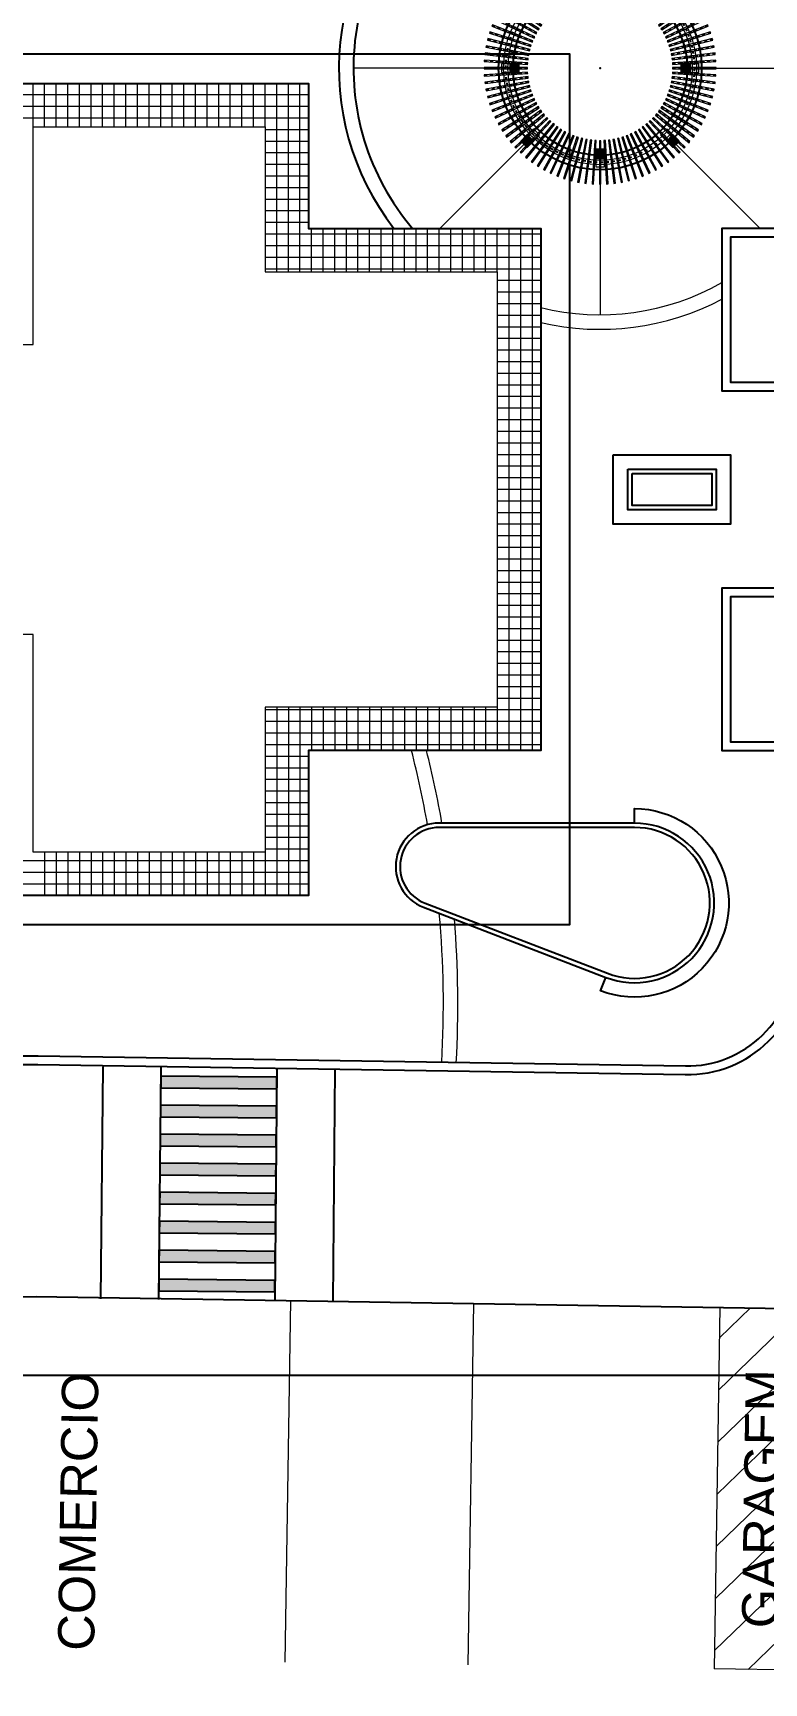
# Model space of a CAD drawing. Extents: x 387222 to 388513, y 9633222 to 9634061.
# Drawn here: x 388456.7 to 388481.9, y 9633403.2 to 9633460.1 of the extents above; entities that cross this region are included whole.
import ezdxf

# ---------------------------------------------------------------- set-up
doc = ezdxf.new("R2010")
doc.units = 0
doc.header["$LTSCALE"] = 0.04921259842519685
doc.header["$PDSIZE"] = -2.5
doc.linetypes.add('ACAD_PROJEÇÃO', pattern=[0.2, 0.1, -0.1])
doc.layers.get('Defpoints').update_dxf_attribs({"color": 8})
for name, color, linetype, lineweight in [('ARQ_ALVENARIA', 1, 'Continuous', 0), ('ARQ_PISO', 7, 'Continuous', 13), ('Layout', 8, 'Continuous', 13), ('PERGOLA', 2, 'Continuous', 13), ('PILAR', 4, 'Continuous', 13), ('VIGA', 6, 'Continuous', 13)]:
    doc.layers.add(name, color=color, linetype=linetype, lineweight=lineweight)
for name, color, linetype in [('BANCO', 2, 'Continuous'), ('Camada 1', 7, 'Continuous'), ('DLXLUM03', 2, 'Continuous'), ('HACHURA', 253, 'Continuous'), ('MEIO-FIO', 3, 'Continuous'), ('P2', 2, 'Continuous'), ('PROJEÇÃO', 8, 'ACAD_PROJEÇÃO'), ('SINAH_IMPLANTAR', 7, 'Continuous')]:
    doc.layers.add(name, color=color, linetype=linetype)
doc.styles.add('T7', font='arial.ttf')

# ---------------------------------------------------------------- blocks, each defined once
blk = doc.blocks.new('A$C2188079F')
at = {"layer": 'Layout'}
h = blk.add_hatch(dxfattribs=at)
h.set_pattern_fill('LINE', color=256, scale=0.4, angle=45.80543982138884, style=0)
h.set_pattern_definition([(45.80543982138884, (2.069106477312744, 57.00632724538445), (-0.9105605299318542, 0.8853132334548156), [])])
h.paths.add_polyline_path([(41.19592950423248, 12.90303795412183), (38.19622592255473, 12.86086661182344), (38.37141798762605, 0.3992221169173717), (41.3711215693038, 0.4413934592157602)])
for p, q in [((3.158347681164742e-07, 12.32388486340642), (41.19592950423248, 12.90303795412183)), ((23.39768825296778, 12.65282132849097), (23.57288031798089, 0.1911768335849047)), ((29.69706577446777, 12.74138114415109), (29.87225783948088, 0.2797366511076689)), ((38.19622592255473, 12.86086661182344), (38.37141798762605, 0.3992221169173717)), ((41.19592950423248, 12.90303795412183), (41.3711215693038, 0.4413934592157602)), ((9.799032016017009, 12.46164458058774), (9.974224081030115, 8.568167686462402e-08)), ((41.3711215693038, 0.4413934592157602), (38.37141798762605, 0.3992221169173717))]:
    blk.add_line(p, q, dxfattribs=at)
at = {"layer": 'Layout', "char_height": 1.25, "width": 15.72225240717143, "attachment_point": 1, "rotation": 90.80543982138883, "style": 'T7'}
for s, insert in [('GARAGEM', (39.2760995500721, 1.837821006774902)), ('COMERCIO', (15.73768913687672, 0.3603971693664789))]:
    blk.add_mtext(s, dxfattribs=dict(at, insert=insert))
blk = doc.blocks.new('Pergola')
at = {"layer": 'PERGOLA'}
blk.add_lwpolyline([(0.02500000000000568, 0.7500000000000142), (-0.02500000000000568, 0.7500000000000142), (-0.02500000000000568, -0.7499999999999858), (0.02500000000000568, -0.7499999999999858)], close=True, dxfattribs=at)
for points in [[(-0.02500000000000568, 0.2000000000000171), (0.02500000000000568, 0.2000000000000171)], [(-0.02500000000000568, -0.1999999999999886), (0.02500000000000568, -0.1999999999999886)]]:
    blk.add_lwpolyline(points, dxfattribs=at)
at = {"layer": 'PROJEÇÃO'}
blk.add_lwpolyline([(0, 0.7500000000000142), (0, -0.7499999999999858)], dxfattribs=at)
blk = doc.blocks.new('CAR 02')
blk.add_lwpolyline([(1.4210854715202e-14, -3.099999999999994), (1.4210854715202e-14, -3.399999999999991)])
blk.add_point((0, 0))
at = {"layer": 'BANCO'}
for radius in [3.5, 3]:
    blk.add_circle((0, 0), radius, dxfattribs=at)
at = {"layer": 'PERGOLA'}
blk.add_lwpolyline([(0.4765300667243464, -3.971592136097026), (0.5261358017900816, -3.965325474418809), (0.3381359514436264, -2.477153422447092), (0.2885302163778912, -2.483420084125309)], close=True, dxfattribs=at)
for points in [[(0.407069229903993, -3.022816508170052), (0.3574634948382578, -3.029083169848269)], [(0.457202523329715, -3.419662388695849), (0.4075967882639798, -3.425929050374066)]]:
    blk.add_lwpolyline(points, dxfattribs=at)
at = {"layer": 'PILAR'}
for points in [[(-0.1500000000000057, 3.099999999999994), (0.1499999999999915, 3.099999999999994), (0.1499999999999915, 3.399999999999991), (-0.1500000000000057, 3.399999999999991)], [(-2.29809703885627, 2.085965004500309), (-2.085965004500309, 2.29809703885627), (-2.29809703885627, 2.51022907321223), (-2.51022907321223, 2.29809703885627)], [(2.085965004500309, 2.298097038856284), (2.29809703885627, 2.085965004500324), (2.51022907321223, 2.298097038856284), (2.29809703885627, 2.510229073212244)], [(-3.099999999999994, -0.1500000000000057), (-3.099999999999994, 0.1499999999999915), (-3.399999999999991, 0.1499999999999915), (-3.399999999999991, -0.1500000000000057)], [(3.099999999999994, 0.1500000000000057), (3.099999999999994, -0.1499999999999915), (3.399999999999991, -0.1499999999999915), (3.399999999999991, 0.1500000000000057)], [(-2.085965004500309, -2.29809703885627), (-2.29809703885627, -2.085965004500309), (-2.51022907321223, -2.29809703885627), (-2.29809703885627, -2.51022907321223)], [(2.29809703885627, -2.085965004500309), (2.085965004500309, -2.29809703885627), (2.29809703885627, -2.51022907321223), (2.51022907321223, -2.29809703885627)], [(0.1500000000000057, -3.099999999999994), (-0.1499999999999915, -3.099999999999994), (-0.1499999999999915, -3.399999999999991), (0.1500000000000057, -3.399999999999991)]]:
    blk.add_lwpolyline(points, close=True, dxfattribs=at)
at = {"layer": 'PROJEÇÃO'}
blk.add_lwpolyline([(0.5013329342572139, -3.968458805257917), (0.3133330839107588, -2.480286753286201)], dxfattribs=at)
blk.add_circle((0, 0), 3.249999999999982, dxfattribs=at)
at = {"layer": 'VIGA'}
for radius in [3.324999999999982, 3.174999999999982]:
    blk.add_circle((0, 0), radius, dxfattribs=at)
at = {"layer": 'PERGOLA'}
for p, rotation in [((-0.204069188470271, 3.243586867391869), 3.600000000000009), ((0.204069188470271, 3.243586867391869), 356.4), ((-1.565699440830571, 2.847996710142539), 28.8), ((-1.383782697586483, 2.940687920514549), 25.20000000000001), ((-1.19640479622521, 3.021773579136806), 21.6), ((-1.004305231718575, 3.090933677959228), 18), ((-0.8082421332857734, 3.147895273668041), 14.4), ((-0.6089892724036048, 3.192433564868224), 10.80000000000001), ((-0.4073330090839846, 3.224372779272045), 7.200000000000002), ((0.4073330090839846, 3.224372779272045), 352.8000000000001), ((0.6089892724036048, 3.192433564868224), 349.2000000000001), ((0.8082421332857734, 3.147895273668041), 345.6), ((1.004305231718575, 3.090933677959228), 342), ((1.196404796225195, 3.021773579136806), 338.4), ((1.383782697586483, 2.940687920514549), 334.8), ((1.565699440830571, 2.847996710142539), 331.2), ((-2.224778094268231, 2.36914803911958), 43.20000000000002), ((-2.071627966683224, 2.504168039021295), 39.60000000000002), ((-1.910302069950518, 2.629305231718561), 36.00000000000001), ((-1.741437083681717, 2.744065757881529), 32.39999999999999), ((1.741437083681717, 2.744065757881529), 327.6000000000001), ((1.910302069950518, 2.629305231718561), 324), ((2.071627966683224, 2.504168039021309), 320.4), ((2.224778094268217, 2.36914803911958), 316.8000000000001), ((-2.629305231718561, 1.910302069950518), 54.00000000000001), ((-2.504168039021295, 2.071627966683224), 50.40000000000002), ((-2.36914803911958, 2.224778094268231), 46.79999999999999), ((2.36914803911958, 2.224778094268217), 313.2), ((2.504168039021295, 2.071627966683224), 309.6), ((2.629305231718561, 1.910302069950532), 306.0000000000001), ((-2.940687920514549, 1.383782697586483), 64.79999999999998), ((-2.847996710142539, 1.565699440830571), 61.20000000000001), ((-2.744065757881529, 1.741437083681731), 57.60000000000002), ((2.744065757881529, 1.741437083681731), 302.4), ((2.847996710142539, 1.565699440830571), 298.8), ((2.940687920514549, 1.383782697586483), 295.2), ((-3.090933677959228, 1.004305231718575), 72), ((-3.021773579136806, 1.19640479622521), 68.40000000000002), ((3.021773579136806, 1.196404796225195), 291.6), ((3.090933677959228, 1.004305231718575), 288), ((-3.192433564868224, 0.6089892724036048), 79.20000000000002), ((-3.147895273668041, 0.8082421332857734), 75.60000000000001), ((3.147895273668041, 0.8082421332857734), 284.4), ((3.192433564868224, 0.6089892724036048), 280.8), ((-3.249999999999986, 0), 90), ((-3.243586867391869, 0.204069188470271), 86.40000000000002), ((-3.224372779272045, 0.4073330090839846), 82.8), ((3.224372779272045, 0.4073330090839846), 277.2), ((3.243586867391869, 0.204069188470271), 273.6), ((3.249999999999986, 0), 270), ((-3.243586867391869, -0.204069188470271), 93.60000000000001), ((-3.224372779272045, -0.4073330090839846), 97.2), ((-3.192433564868224, -0.6089892724036048), 100.8), ((3.192433564868224, -0.6089892724036048), 259.1999999999999), ((3.224372779272045, -0.4073330090839846), 262.8), ((3.243586867391869, -0.204069188470271), 266.4), ((-3.147895273668041, -0.8082421332857734), 104.4), ((-3.090933677959242, -1.004305231718575), 108), ((-3.021773579136806, -1.19640479622521), 111.6), ((-2.940687920514549, -1.383782697586483), 115.2), ((2.940687920514549, -1.383782697586483), 244.8), ((3.021773579136806, -1.19640479622521), 248.4), ((3.090933677959228, -1.004305231718575), 252), ((3.147895273668041, -0.8082421332857734), 255.6), ((-2.847996710142539, -1.565699440830571), 118.8), ((-2.744065757881529, -1.741437083681731), 122.4), ((-2.629305231718561, -1.910302069950518), 126), ((-2.504168039021295, -2.071627966683224), 129.6), ((-2.36914803911958, -2.224778094268217), 133.2), ((2.36914803911958, -2.224778094268217), 226.8), ((2.504168039021295, -2.071627966683224), 230.4), ((2.629305231718561, -1.910302069950518), 234), ((2.744065757881529, -1.741437083681731), 237.6), ((2.847996710142539, -1.565699440830571), 241.2), ((-2.224778094268217, -2.36914803911958), 136.8), ((-2.071627966683224, -2.504168039021295), 140.4), ((-1.910302069950518, -2.629305231718561), 144), ((-1.741437083681731, -2.744065757881529), 147.6), ((-1.565699440830571, -2.847996710142539), 151.2), ((-1.383782697586483, -2.940687920514549), 154.8), ((1.383782697586483, -2.940687920514549), 205.2), ((1.565699440830571, -2.847996710142539), 208.8), ((1.741437083681731, -2.744065757881529), 212.4), ((1.910302069950518, -2.629305231718561), 216), ((2.071627966683224, -2.504168039021295), 219.6), ((2.224778094268217, -2.36914803911958), 223.2), ((-1.19640479622521, -3.021773579136806), 158.4), ((-1.004305231718575, -3.090933677959228), 162), ((-0.8082421332857734, -3.147895273668041), 165.6), ((-0.6089892724036048, -3.192433564868224), 169.2), ((-0.4073330090839846, -3.224372779272045), 172.8), ((-0.204069188470271, -3.243586867391869), 176.4), ((0, -3.249999999999986), 180), ((0.204069188470271, -3.243586867391869), 183.5999999999999), ((0.6089892724036048, -3.192433564868224), 190.8), ((0.8082421332857734, -3.147895273668041), 194.4), ((1.004305231718575, -3.090933677959228), 198), ((1.19640479622521, -3.021773579136806), 201.6)]:
    blk.add_blockref('Pergola', p, dxfattribs=dict(at, rotation=rotation))
blk.add_blockref('Pergola', (0, 3.249999999999986), dxfattribs=at)
blk = doc.blocks.new('A$C25162ABB')
at = {"layer": 'SINAH_IMPLANTAR'}
h = blk.add_hatch(color=256, dxfattribs=at)
h.dxf.hatch_style = 1
h.paths.add_polyline_path([(2.018109218392055, 7.351167233660817), (6.016661224479321, 7.458786258473992), (6.005899321986362, 7.85864146053791), (2.007347315899096, 7.751022435724735)])
h = blk.add_hatch(color=256, dxfattribs=at)
h.dxf.hatch_style = 1
h.paths.add_polyline_path([(2.045013973664027, 6.35152923129499), (6.043565979751293, 6.459148256108165), (6.032804077258334, 6.859003458172083), (2.034252071171068, 6.751384433358908)])
h = blk.add_hatch(color=256, dxfattribs=at)
h.dxf.hatch_style = 1
h.paths.add_polyline_path([(2.071918728819583, 5.351891230791807), (6.070470734906849, 5.459510255604982), (6.059708832413889, 5.8593654576689), (2.061156826326624, 5.751746432855725)])
h = blk.add_hatch(color=256, dxfattribs=at)
h.dxf.hatch_style = 1
h.paths.add_polyline_path([(2.098823484091554, 4.352253226563334), (6.09737549017882, 4.45987225137651), (6.086613587685861, 4.859727453440428), (2.088061581598595, 4.752108428627253)])
h = blk.add_hatch(color=256, dxfattribs=at)
h.dxf.hatch_style = 1
h.paths.add_polyline_path([(2.12572823924711, 3.352615227922797), (6.124280245334376, 3.460234252735972), (6.113518342841417, 3.860089454799891), (2.114966336754151, 3.752470429986715)])
h = blk.add_hatch(color=256, dxfattribs=at)
h.dxf.hatch_style = 1
h.paths.add_polyline_path([(2.152632994402666, 2.35297722555697), (6.151185000489932, 2.460596250370145), (6.140423097996973, 2.860451452434063), (2.141871091909707, 2.752832427620888)])
h = blk.add_hatch(color=256, dxfattribs=at)
h.dxf.hatch_style = 1
h.paths.add_polyline_path([(2.179537749558222, 1.353339226916432), (6.178089755645487, 1.460958251729608), (6.167327853152528, 1.860813453793526), (2.168775847065262, 1.75319442898035)])
h = blk.add_hatch(color=256, dxfattribs=at)
h.dxf.hatch_style = 1
h.paths.add_polyline_path([(2.206442504830193, 0.3537012226879597), (6.204994510917459, 0.4613202475011349), (6.1942326084245, 0.861175449565053), (2.195680602337234, 0.7535564247518778)])
at = {"layer": 'Camada 1'}
for points in [[(-1.137377694249153e-07, 7.997104324400425), (0.2152379263425246, 3.688037395477295e-07)], [(1.999275889364071, 8.050913834944367), (2.214513929444365, 0.053809879347682)], [(5.997827895567752, 8.158532856032252), (6.213065935648046, 0.1614289004355669)], [(7.997103898669593, 8.212342366576195), (8.212341938749887, 0.2152384109795094)]]:
    blk.add_lwpolyline(points, dxfattribs=at)
at = {"layer": 'SINAH_IMPLANTAR'}
for points in [[(2.018109218392055, 7.351167233660817), (6.016661224479321, 7.458786258473992), (6.005899321986362, 7.85864146053791), (2.007347315899096, 7.751022435724735)], [(2.045013973664027, 6.35152923129499), (6.043565979751293, 6.459148256108165), (6.032804077258334, 6.859003458172083), (2.034252071171068, 6.751384433358908)], [(2.071918728819583, 5.351891230791807), (6.070470734906849, 5.459510255604982), (6.059708832413889, 5.8593654576689), (2.061156826326624, 5.751746432855725)], [(2.098823484091554, 4.352253226563334), (6.09737549017882, 4.45987225137651), (6.086613587685861, 4.859727453440428), (2.088061581598595, 4.752108428627253)], [(2.12572823924711, 3.352615227922797), (6.124280245334376, 3.460234252735972), (6.113518342841417, 3.860089454799891), (2.114966336754151, 3.752470429986715)], [(2.152632994402666, 2.35297722555697), (6.151185000489932, 2.460596250370145), (6.140423097996973, 2.860451452434063), (2.141871091909707, 2.752832427620888)], [(2.179537749558222, 1.353339226916432), (6.178089755645487, 1.460958251729608), (6.167327853152528, 1.860813453793526), (2.168775847065262, 1.75319442898035)], [(2.206442504830193, 0.3537012226879597), (6.204994510917459, 0.4613202475011349), (6.1942326084245, 0.861175449565053), (2.195680602337234, 0.7535564247518778)]]:
    blk.add_lwpolyline(points, close=True, dxfattribs=at)
blk = doc.blocks.new('*X430')
at = {"color": 0}
for p, q in [((-0.1092439952078573, -0.1470766164589037), (-0.1092439952078573, 0.1529233835411077)), ((-0.0827274909133658, -0.1470766164589037), (-0.08272749091336579, 0.1529233835411077)), ((-0.03424399520785444, -0.1470766164589037), (-0.03424399520785442, 0.1529233835411077)), ((-0.007727490913362957, -0.1470766164589037), (-0.007727490913362938, 0.1529233835411077)), ((0.0407560047921484, -0.1470766164589037), (0.04075600479214842, 0.1529233835411077)), ((0.06727250908663988, -0.1470766164589037), (0.0672725090866399, 0.1529233835411077)), ((0.1157560047921512, -0.1470766164589037), (0.1157560047921513, 0.1529233835411077)), ((0.1422725090866427, -0.1470766164589037), (0.1422725090866427, 0.1529233835411077))]:
    blk.add_line(p, q, dxfattribs=at)
blk = doc.blocks.new('Lum. Piso')
at = {"layer": 'HACHURA'}
h = blk.add_hatch(color=8, dxfattribs=at)
h.dxf.hatch_style = 1
h.paths.add_polyline_path([(0, -0.2999999523162842), (0.6000000014901161, -0.2999999523162842), (0.6000000014901161, 0.2999999523162842), (0, 0.2999999523162842)])
at = {"layer": 'DLXLUM03'}
for points in [[(0, -0.2999999523162842), (0.6000000014901161, -0.2999999523162842), (0.6000000014901161, 0.2999999523162842), (0, 0.2999999523162842)], [(0.07500000298023224, -0.2250000238418579), (0.5250000059604645, -0.2250000238418579), (0.5250000059604645, 0.2249999046325684), (0.07500000298023224, 0.2249999046325684)]]:
    blk.add_lwpolyline(points, close=True, dxfattribs=at)
at = {"layer": 'DLXLUM03', "xscale": 1.499999999999803, "yscale": 1.499999999999803, "zscale": 1.499999999999803}
blk.add_blockref('*X430', (0.2851501107215881, -0.004385232925415039), dxfattribs=at)

msp = doc.modelspace()

# ---------------------------------------------------------------- linework, layer by layer
at = {"layer": 'ARQ_ALVENARIA'}
msp.add_lwpolyline([(388456.7128326783, 9633431.870389614), (388456.7128326783, 9633439.370389614), (388436.7128326783, 9633439.370389614), (388436.7128326783, 9633449.370389614), (388456.7128326783, 9633449.370389614), (388456.7128326783, 9633456.870389614), (388464.7128326783, 9633456.870389614), (388464.7128326783, 9633451.870389614), (388472.7128326783, 9633451.870389614), (388472.7128326783, 9633436.870389614), (388464.7128326783, 9633436.870389614), (388464.7128326783, 9633431.870389614)], close=True, dxfattribs=at)
at = {"layer": 'ARQ_PISO'}
for points in [[(388472.7574345423, 9633458.891409501), (388467.7574345423, 9633458.891409501)], [(388479.7574345423, 9633458.891409501), (388482.9574345423, 9633458.891409501)], [(388456.7128330411, 9633456.870389614), (388456.7128330411, 9633458.370389614)], [(388457.112833023, 9633456.870389614), (388457.112833023, 9633458.370389614)], [(388457.5128330048, 9633456.870389614), (388457.5128330048, 9633458.370389614)], [(388457.9128329867, 9633456.870389614), (388457.9128329867, 9633458.370389614)], [(388458.3128329685, 9633456.870389614), (388458.3128329685, 9633458.370389614)], [(388458.7128329504, 9633456.870389614), (388458.7128329504, 9633458.370389614)], [(388459.1128329323, 9633456.870389614), (388459.1128329323, 9633458.370389614)], [(388459.5128329141, 9633456.870389614), (388459.5128329141, 9633458.370389614)], [(388459.912832896, 9633456.870389614), (388459.912832896, 9633458.370389614)], [(388460.3128328779, 9633456.870389614), (388460.3128328779, 9633458.370389614)], [(388460.7128328597, 9633456.870389614), (388460.7128328597, 9633458.370389614)], [(388461.1128328416, 9633456.870389614), (388461.1128328416, 9633458.370389614)], [(388461.5128328234, 9633456.870389614), (388461.5128328234, 9633458.370389614)], [(388461.9128328053, 9633456.870389614), (388461.9128328053, 9633458.370389614)], [(388462.3128327872, 9633456.870389614), (388462.3128327872, 9633458.370389614)], [(388462.712832769, 9633456.870389614), (388462.712832769, 9633458.370389614)], [(388463.1128327509, 9633456.870389614), (388463.1128327509, 9633458.370389614)], [(388463.5128327328, 9633456.870389614), (388463.5128327328, 9633458.370389614)], [(388463.9128327146, 9633456.870389614), (388463.9128327146, 9633458.370389614)], [(388464.3128326965, 9633456.870389614), (388464.3128326965, 9633458.370389614)], [(388464.7128326783, 9633456.870389614), (388464.7128326783, 9633458.370389614)], [(388465.1128326602, 9633451.870389614), (388465.1128326602, 9633458.370389614)], [(388465.5128326612, 9633451.870389614), (388465.5128326612, 9633458.370389614)], [(388465.9128326621, 9633451.870389614), (388465.9128326621, 9633458.370389614)], [(388466.2128326783, 9633457.970389627), (388455.2128326783, 9633457.970389627)], [(388466.2128326783, 9633457.570389627), (388455.2128326783, 9633457.570389627)], [(388466.2128326783, 9633457.170389626), (388455.2128326783, 9633457.170389626)], [(388466.2128326783, 9633456.770389626), (388464.7128326783, 9633456.770389626)], [(388466.2128326783, 9633456.370389625), (388464.7128326783, 9633456.370389625)], [(388473.7825608082, 9633456.416535767), (388470.7364146567, 9633453.370389614)], [(388478.7323082764, 9633456.416535767), (388481.7784544278, 9633453.370389614)], [(388466.2128326783, 9633455.970389625), (388464.7128326783, 9633455.970389625)], [(388466.2128326783, 9633455.570389625), (388464.7128326783, 9633455.570389625)], [(388466.2128326783, 9633455.170389624), (388464.7128326783, 9633455.170389624)], [(388476.2574345423, 9633455.391409501), (388476.2574345423, 9633450.391409501)], [(388466.2128326783, 9633454.770389624), (388464.7128326783, 9633454.770389624)], [(388466.2128326783, 9633454.370389624), (388464.7128326783, 9633454.370389624)], [(388466.2128326783, 9633453.970389623), (388464.7128326783, 9633453.970389623)], [(388466.2128326783, 9633453.570389623), (388464.7128326783, 9633453.570389623)], [(388466.3128326631, 9633451.870389614), (388466.3128326631, 9633453.370389614)], [(388466.712832664, 9633451.870389614), (388466.712832664, 9633453.370389614)], [(388467.112832665, 9633451.870389614), (388467.112832665, 9633453.370389614)], [(388467.5128326659, 9633451.870389614), (388467.5128326659, 9633453.370389614)], [(388467.9128326669, 9633451.870389614), (388467.9128326669, 9633453.370389614)], [(388468.3128326678, 9633451.870389614), (388468.3128326678, 9633453.370389614)], [(388468.7128326688, 9633451.870389614), (388468.7128326688, 9633453.370389614)], [(388469.1128326698, 9633451.870389614), (388469.1128326698, 9633453.370389614)], [(388469.5128326707, 9633451.870389614), (388469.5128326707, 9633453.370389614)], [(388469.9128326717, 9633451.870389614), (388469.9128326717, 9633453.370389614)], [(388470.3128326726, 9633451.870389614), (388470.3128326726, 9633453.370389614)], [(388470.7128326736, 9633451.870389614), (388470.7128326736, 9633453.370389614)], [(388471.1128326745, 9633451.870389614), (388471.1128326745, 9633453.370389614)], [(388471.5128326755, 9633451.870389614), (388471.5128326755, 9633453.370389614)], [(388471.9128326764, 9633451.870389614), (388471.9128326764, 9633453.370389614)], [(388472.3128326774, 9633451.870389614), (388472.3128326774, 9633453.370389614)], [(388472.7128326783, 9633451.870389614), (388472.7128326783, 9633453.370389614)], [(388473.1128326793, 9633453.370389614), (388473.1128326793, 9633435.370389614)], [(388473.5128326793, 9633453.370389614), (388473.5128326793, 9633435.370389614)], [(388473.9128326793, 9633453.370389614), (388473.9128326793, 9633435.370389614)], [(388474.2128326783, 9633453.170389622), (388464.7128326783, 9633453.170389622)], [(388474.2128326783, 9633452.770389622), (388464.7128326783, 9633452.770389622)], [(388474.2128326783, 9633452.370389622), (388464.7128326783, 9633452.370389622)], [(388474.2128326783, 9633451.970389621), (388464.7128326783, 9633451.970389621)], [(388474.2128326783, 9633451.570389621), (388472.7128326783, 9633451.570389621)], [(388474.2128326783, 9633451.17038962), (388472.7128326783, 9633451.17038962)], [(388474.2128326783, 9633450.77038962), (388472.7128326783, 9633450.77038962)], [(388474.2128326783, 9633450.37038962), (388472.7128326783, 9633450.37038962)], [(388474.2128326783, 9633449.97038962), (388472.7128326783, 9633449.97038962)], [(388474.2128326783, 9633449.57038962), (388472.7128326783, 9633449.57038962)], [(388474.2128326783, 9633449.170389619), (388472.7128326783, 9633449.170389619)], [(388474.2128326783, 9633448.770389618), (388472.7128326783, 9633448.770389618)], [(388474.2128326783, 9633448.370389618), (388472.7128326783, 9633448.370389618)], [(388474.2128326783, 9633447.970389618), (388472.7128326783, 9633447.970389618)], [(388474.2128326783, 9633447.570389617), (388472.7128326783, 9633447.570389617)], [(388474.2128326783, 9633447.170389617), (388472.7128326783, 9633447.170389617)], [(388474.2128326783, 9633446.770389616), (388472.7128326783, 9633446.770389616)], [(388474.2128326783, 9633446.370389616), (388472.7128326783, 9633446.370389616)], [(388474.2128326783, 9633445.970389616), (388472.7128326783, 9633445.970389616)], [(388474.2128326783, 9633445.570389615), (388472.7128326783, 9633445.570389615)], [(388474.2128326783, 9633445.170389615), (388472.7128326783, 9633445.170389615)], [(388474.2128326783, 9633444.770389615), (388472.7128326783, 9633444.770389615)], [(388474.2128326783, 9633444.370389614), (388472.7128326783, 9633444.370389614)], [(388474.2128326783, 9633443.970389614), (388472.7128326783, 9633443.970389614)], [(388474.2128326783, 9633443.570389614), (388472.7128326783, 9633443.570389614)], [(388474.2128326783, 9633443.170389613), (388472.7128326783, 9633443.170389613)], [(388474.2128326783, 9633442.770389613), (388472.7128326783, 9633442.770389613)], [(388474.2128326783, 9633442.370389612), (388472.7128326783, 9633442.370389612)], [(388474.2128326783, 9633441.970389612), (388472.7128326783, 9633441.970389612)], [(388474.2128326783, 9633441.570389612), (388472.7128326783, 9633441.570389612)], [(388474.2128326783, 9633441.170389611), (388472.7128326783, 9633441.170389611)], [(388474.2128326783, 9633440.77038961), (388472.7128326783, 9633440.77038961)], [(388474.2128326783, 9633440.37038961), (388472.7128326783, 9633440.37038961)], [(388474.2128326783, 9633439.97038961), (388472.7128326783, 9633439.97038961)], [(388474.2128326783, 9633439.57038961), (388472.7128326783, 9633439.57038961)], [(388474.2128326783, 9633439.17038961), (388472.7128326783, 9633439.17038961)], [(388474.2128326783, 9633438.770389609), (388472.7128326783, 9633438.770389609)], [(388474.2128326783, 9633438.370389609), (388472.7128326783, 9633438.370389609)], [(388474.2128326783, 9633437.970389608), (388472.7128326783, 9633437.970389608)], [(388474.2128326783, 9633437.570389608), (388472.7128326783, 9633437.570389608)], [(388474.2128326783, 9633436.770389607), (388464.7128326783, 9633436.770389607)], [(388465.1128326788, 9633436.870389614), (388465.1128326788, 9633430.370389614)], [(388465.5128326789, 9633436.870389614), (388465.5128326789, 9633430.370389614)], [(388465.9128326789, 9633436.870389614), (388465.9128326789, 9633430.370389614)], [(388466.3128326789, 9633436.870389614), (388466.3128326789, 9633435.370389614)], [(388466.7128326789, 9633436.870389614), (388466.7128326789, 9633435.370389614)], [(388467.1128326789, 9633436.870389614), (388467.1128326789, 9633435.370389614)], [(388467.512832679, 9633436.870389614), (388467.512832679, 9633435.370389614)], [(388467.912832679, 9633436.870389614), (388467.912832679, 9633435.370389614)], [(388468.312832679, 9633436.870389614), (388468.312832679, 9633435.370389614)], [(388468.712832679, 9633436.870389614), (388468.712832679, 9633435.370389614)], [(388469.1128326791, 9633436.870389614), (388469.1128326791, 9633435.370389614)], [(388469.5128326791, 9633436.870389614), (388469.5128326791, 9633435.370389614)], [(388469.9128326791, 9633436.870389614), (388469.9128326791, 9633435.370389614)], [(388470.3128326791, 9633436.870389614), (388470.3128326791, 9633435.370389614)], [(388470.7128326792, 9633436.870389614), (388470.7128326792, 9633435.370389614)], [(388471.1128326792, 9633436.870389614), (388471.1128326792, 9633435.370389614)], [(388471.5128326792, 9633436.870389614), (388471.5128326792, 9633435.370389614)], [(388471.9128326792, 9633436.870389614), (388471.9128326792, 9633435.370389614)], [(388472.3128326793, 9633436.870389614), (388472.3128326793, 9633435.370389614)], [(388474.2128326783, 9633437.170389608), (388472.7128326783, 9633437.170389608)], [(388472.7128326793, 9633436.870389614), (388472.7128326793, 9633435.370389614)], [(388474.2128326783, 9633436.370389607), (388464.7128326783, 9633436.370389607)], [(388474.2128326783, 9633435.970389606), (388464.7128326783, 9633435.970389606)], [(388474.2128326783, 9633435.570389606), (388464.7128326783, 9633435.570389606)], [(388466.2128326783, 9633435.170389606), (388464.7128326783, 9633435.170389606)], [(388466.2128326783, 9633434.770389605), (388464.7128326783, 9633434.770389605)], [(388466.2128326783, 9633434.370389605), (388464.7128326783, 9633434.370389605)], [(388466.2128326783, 9633433.970389605), (388464.7128326783, 9633433.970389605)], [(388466.2128326783, 9633433.570389604), (388464.7128326783, 9633433.570389604)], [(388466.2128326783, 9633433.170389604), (388464.7128326783, 9633433.170389604)], [(388466.2128326783, 9633432.770389603), (388464.7128326783, 9633432.770389603)], [(388466.2128326783, 9633432.370389603), (388464.7128326783, 9633432.370389603)], [(388457.1128326784, 9633431.870389614), (388457.1128326784, 9633430.370389614)], [(388457.5128326784, 9633431.870389614), (388457.5128326784, 9633430.370389614)], [(388457.9128326784, 9633431.870389614), (388457.9128326784, 9633430.370389614)], [(388458.3128326784, 9633431.870389614), (388458.3128326784, 9633430.370389614)], [(388458.7128326785, 9633431.870389614), (388458.7128326785, 9633430.370389614)], [(388459.1128326785, 9633431.870389614), (388459.1128326785, 9633430.370389614)], [(388459.5128326785, 9633431.870389614), (388459.5128326785, 9633430.370389614)], [(388459.9128326785, 9633431.870389614), (388459.9128326785, 9633430.370389614)], [(388460.3128326786, 9633431.870389614), (388460.3128326786, 9633430.370389614)], [(388460.7128326786, 9633431.870389614), (388460.7128326786, 9633430.370389614)], [(388461.1128326786, 9633431.870389614), (388461.1128326786, 9633430.370389614)], [(388461.5128326786, 9633431.870389614), (388461.5128326786, 9633430.370389614)], [(388461.9128326786, 9633431.870389614), (388461.9128326786, 9633430.370389614)], [(388462.3128326787, 9633431.870389614), (388462.3128326787, 9633430.370389614)], [(388462.7128326787, 9633431.870389614), (388462.7128326787, 9633430.370389614)], [(388463.1128326787, 9633431.870389614), (388463.1128326787, 9633430.370389614)], [(388463.5128326787, 9633431.870389614), (388463.5128326787, 9633430.370389614)], [(388463.9128326788, 9633431.870389614), (388463.9128326788, 9633430.370389614)], [(388464.3128326788, 9633431.870389614), (388464.3128326788, 9633430.370389614)], [(388466.2128326783, 9633431.970389603), (388464.7128326783, 9633431.970389603)], [(388464.7128326788, 9633431.870389614), (388464.7128326788, 9633430.370389614)], [(388466.2128326783, 9633431.570389602), (388455.2128326783, 9633431.570389602)], [(388466.2128326783, 9633431.170389602), (388455.2128326783, 9633431.170389602)], [(388466.2128326783, 9633430.770389602), (388455.2128326783, 9633430.770389602)]]:
    msp.add_lwpolyline(points, dxfattribs=at)
for radius in [3.5, 3]:
    msp.add_circle((388476.2574345423, 9633458.891409501), radius, dxfattribs=at)
for centre, radius, start, end in [((388476.2574345423, 9633458.891409501), 8.5, 256.0815038294519, 299.6115838043067), ((388476.2574345423, 9633458.891409501), 9, 256.8690153601745, 297.8181392864014), ((388435.3561070664, 9633426.616135495), 35.5, 10.05706136904722, 14.27633207898736), ((388435.3561070664, 9633426.616135495), 36, 10.00471860415084, 14.07393223513303), ((388435.3561070664, 9633426.616135495), 35.5, 356.7945797982698, 5.08361926172447), ((388435.3561070664, 9633426.616135495), 36, 356.7945797982698, 4.693902796547701)]:
    msp.add_arc(centre, radius, start, end, dxfattribs=at)
at = {"layer": 'BANCO'}
for points in [[(388476.7128326783, 9633445.570389614), (388480.7574345423, 9633445.570389614), (388480.7574345423, 9633443.170389615), (388476.7128326783, 9633443.170389615)], [(388477.2128326783, 9633445.070389614), (388480.2574345423, 9633445.070389614), (388480.2574345423, 9633443.670389615), (388477.2128326783, 9633443.670389615)]]:
    msp.add_lwpolyline(points, close=True, dxfattribs=at)
msp.add_lwpolyline([(388477.4420123445, 9633432.870389614), (388477.4420123445, 9633433.370389614, -1.20287495297339), (388476.2748083224, 9633427.087217221), (388476.4543704886, 9633427.553862084)], format="xyb", dxfattribs=at)
at = {"layer": 'Camada 1'}
for radius, start, end in [(9, 130.6593557992227, 217.8391379221411), (8.5, 126.752201150144, 220.5063072362264)]:
    msp.add_arc((388476.2574345423, 9633458.891409501), radius, start, end, dxfattribs=at)
at = {"layer": 'Defpoints'}
for points in [[(388505.0084279774, 9633413.829406537), (388381.0084279774, 9633413.829406537), (388381.0084279774, 9633477.829406537), (388505.0084279774, 9633477.829406537)], [(388420.7128326783, 9633429.370389614), (388475.2128326783, 9633429.370389614), (388475.2128326783, 9633459.370389614), (388420.7128326783, 9633459.370389614)]]:
    msp.add_lwpolyline(points, close=True, dxfattribs=at)
at = {"layer": 'MEIO-FIO'}
for points in [[(388482.9574345423, 9633453.370389614), (388480.4574345423, 9633453.370389614), (388480.4574345423, 9633447.770389613), (388482.9574345423, 9633447.770389613)], [(388483.2574345423, 9633453.070389614), (388480.7574345423, 9633453.070389614), (388480.7574345423, 9633448.070389614), (388483.2574345423, 9633448.070389614)], [(388482.9574345423, 9633440.970389616), (388480.4574345423, 9633440.970389616), (388480.4574345423, 9633435.370389614), (388482.9574345423, 9633435.370389614)], [(388483.2574345423, 9633440.670389615), (388480.7574345423, 9633440.670389615), (388480.7574345423, 9633435.670389615), (388483.2574345423, 9633435.670389615)], [(388391.8120344582, 9633403.471293485), (388392.1115275472, 9633415.894692754), (388437.5461943981, 9633416.53343618), (388456.8237408688, 9633416.54833793), (388483.3882300577, 9633416.133566754), (388483.1572375942, 9633403.851745922)]]:
    msp.add_lwpolyline(points, dxfattribs=at)
msp.add_lwpolyline([(388477.3628326784, 9633444.920389613), (388480.1074345423, 9633444.920389613), (388480.1074345423, 9633443.820389615), (388477.3628326784, 9633443.820389615)], close=True, dxfattribs=at)
for points in [[(388454.1219244039, 9633424.546251789), (388456.8831001817, 9633424.548386207), (388479.1949871714, 9633424.20001409, 0.4187937791647714), (388483.2574345423, 9633428.1995266), (388483.2574345423, 9633435.670389615)], [(388454.2445508669, 9633424.846346669), (388456.8853261559, 9633424.848388016), (388479.1996707241, 9633424.499977529, 0.4187937792639182), (388482.9574345423, 9633428.1995266), (388482.9574345423, 9633435.370389614)], [(388476.4543781719, 9633427.553859128, 1.20287495297339), (388477.4420123445, 9633432.870389614), (388470.7128326783, 9633432.870389614, 0.831348571002029), (388470.1741461792, 9633429.970455024), (388476.4544204292, 9633427.553842867)]]:
    msp.add_lwpolyline(points, format="xyb", dxfattribs=at)
msp.add_lwpolyline([(388476.5082491268, 9633427.6938517, 1.202874953887909), (388477.4420123445, 9633432.720389614), (388470.7128326783, 9633432.720389614, 0.8313485703523775), (388470.2280148291, 9633430.110448483)], format="xyb", close=True, dxfattribs=at)
at = {"layer": 'P2'}
msp.add_lwpolyline([(388455.2128326783, 9633453.670389613), (388455.2128326783, 9633458.370389614), (388466.2128326783, 9633458.370389614), (388466.2128326783, 9633453.370389614), (388474.2128326783, 9633453.370389614), (388474.2128326783, 9633435.370389614), (388466.2128326783, 9633435.370389614), (388466.2128326783, 9633430.370389614), (388455.2128326783, 9633430.370389614), (388455.2128326783, 9633435.070389614)], dxfattribs=at)

# ---------------------------------------------------------------- block references
msp.add_blockref('CAR 02', (388476.2574345423, 9633458.891409501))
at = {"rotation": 357.8941032891773}
msp.add_blockref('A$C25162ABB', (388458.8273382521, 9633416.476598276), dxfattribs=at)
at = {"layer": 'Defpoints', "rotation": 358.3000311367287}
msp.add_blockref('A$C2188079F', (388441.8276541963, 9633404.458313856), dxfattribs=at)
at = {"layer": 'DLXLUM03', "xscale": 0.500004739048179, "yscale": 0.500004739048179, "zscale": 0.500004739048179}
for p in [(388473.1574345423, 9633458.891409501), (388479.0574316981, 9633458.891409501), (388476.1074331202, 9633455.9414109)]:
    msp.add_blockref('Lum. Piso', p, dxfattribs=at)
at = {"layer": 'DLXLUM03', "yscale": 0.500004739048179, "zscale": 0.500004739048179}
for p, xscale, rotation in [((388473.641138427, 9633456.275111413), -0.500004739048179, 224.9999999371136), ((388478.8737306576, 9633456.275111413), 0.500004739048179, 135.0000000628864)]:
    msp.add_blockref('Lum. Piso', p, dxfattribs=dict(at, xscale=xscale, rotation=rotation))

doc.saveas('drawing.dxf')
